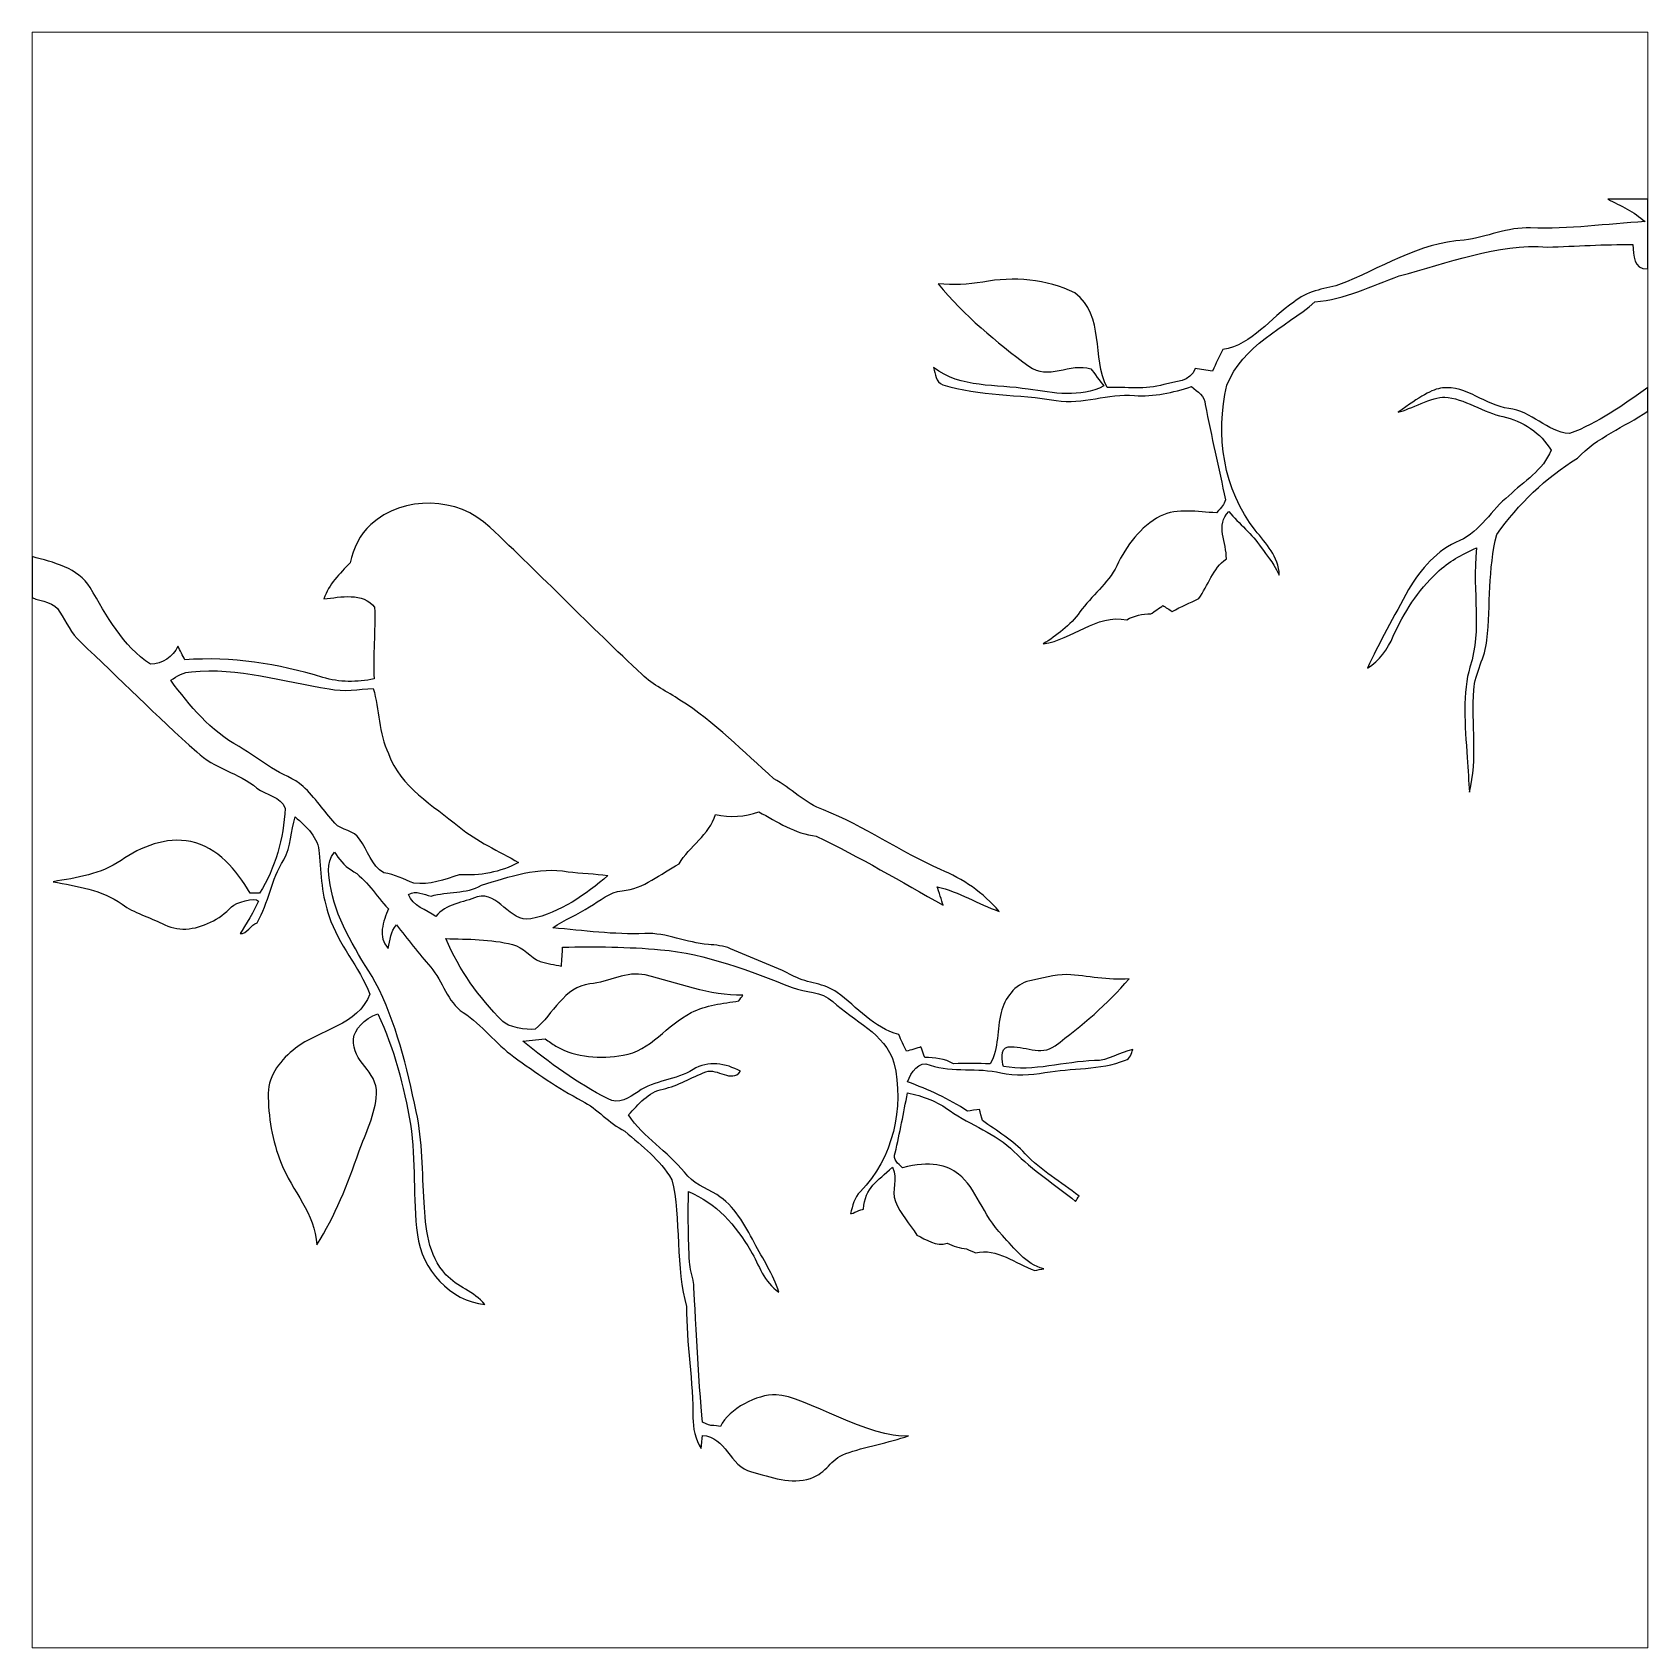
# Model space of a CAD drawing. Header units: centimetres. Extents: x -73.3 to 26.2, y -19.8 to 24.4.
# Drawn here: x -73.34 to -56.34, y -19.77 to -2.77 of the extents above; entities that cross this region are included whole.
import ezdxf

# ---------------------------------------------------------------- set-up
doc = ezdxf.new("R2010")
doc.units = ezdxf.units.CM
doc.header["$MEASUREMENT"] = 0
doc.layers.add('layer 1', color=7, linetype='Continuous')

msp = doc.modelspace()

# ---------------------------------------------------------------- linework, layer by layer
at = {"layer": 'layer 1', "color": 142, "lineweight": 9}
msp.add_open_spline([(-73.34257, -2.77342), (-73.34257, -2.77342), (-56.34257, -2.77342), (-56.34257, -2.77342), (-56.34257, -2.77342), (-56.34257, -2.77342), (-56.34257, -19.77342), (-56.34257, -19.77342), (-56.34257, -19.77342), (-56.34257, -19.77342), (-73.34257, -19.77342), (-73.34257, -19.77342), (-73.34257, -19.77342), (-73.34257, -19.77342), (-73.34257, -2.77342), (-73.34257, -2.77342)], degree=3, knots=[0, 0, 0, 0, 0.2, 0.2, 0.2, 0.2, 0.4, 0.4, 0.4, 0.4, 0.6, 0.6, 0.6, 0.6, 1, 1, 1, 1], dxfattribs=at)
at = {"layer": 'layer 1', "color": 250}
for points, knots in [([(-56.76238, -4.52947), (-56.76238, -4.52947), (-56.34257, -4.52947), (-56.34257, -4.52947), (-56.34257, -4.52947), (-56.34257, -4.52947), (-56.34257, -5.26104), (-56.34257, -5.26104), (-56.34257, -5.26104), (-56.50168, -5.27161), (-56.48289, -5.11954), (-56.49933, -5.008), (-56.49933, -5.008), (-56.79878, -5.00152), (-57.09704, -5.02677), (-57.39589, -5.03323), (-57.39589, -5.03323), (-57.93488, -4.99214), (-58.44335, -5.20703), (-58.95651, -5.33678), (-58.95651, -5.33678), (-59.24772, -5.4454), (-59.53013, -5.58104), (-59.84426, -5.61098), (-59.84426, -5.61098), (-60.16541, -5.884), (-60.60812, -6.07012), (-60.77017, -6.48698), (-60.77017, -6.48698), (-60.8964, -7.00542), (-60.80752, -7.59248), (-60.47249, -8.01413), (-60.47249, -8.01413), (-60.35993, -8.1558), (-60.22507, -8.2897), (-60.21921, -8.48522), (-60.21921, -8.48522), (-60.30574, -8.31737), (-60.34128, -8.29163), (-60.40908, -8.19496), (-60.40908, -8.19496), (-60.50693, -8.05549), (-60.64041, -7.94543), (-60.75196, -7.81684), (-60.75196, -7.81684), (-60.89405, -7.95483), (-60.77192, -8.14741), (-60.77663, -8.31474), (-60.77663, -8.31474), (-60.92106, -8.41632), (-60.96745, -8.5954), (-61.06725, -8.73219), (-61.06725, -8.73219), (-61.16061, -8.77741), (-61.25632, -8.81674), (-61.34673, -8.86841), (-61.34673, -8.86841), (-61.37081, -8.85255), (-61.41954, -8.82145), (-61.44419, -8.80617), (-61.44419, -8.80617), (-61.47531, -8.8279), (-61.53872, -8.87193), (-61.56985, -8.89366), (-61.56985, -8.89366), (-61.65909, -8.89424), (-61.74658, -8.91011), (-61.82407, -8.95647), (-61.82407, -8.95647), (-62.14935, -8.89424), (-62.39595, -9.16433), (-62.70302, -9.20953), (-62.70302, -9.20953), (-62.56628, -9.12249), (-62.41804, -9.01368), (-62.31763, -8.87369), (-62.31763, -8.87369), (-62.19317, -8.70013), (-62.02526, -8.58052), (-61.92976, -8.38696), (-61.92976, -8.38696), (-61.82684, -8.17835), (-61.68126, -7.97064), (-61.47297, -7.86617), (-61.47297, -7.86617), (-61.28756, -7.77321), (-61.08252, -7.82515), (-60.88113, -7.82868), (-60.88113, -7.82868), (-60.81235, -7.76164), (-60.80807, -7.74573), (-60.78667, -7.69483), (-60.78667, -7.69483), (-60.85251, -7.35944), (-60.93472, -7.02775), (-60.99857, -6.69189), (-60.99857, -6.69189), (-60.9968, -6.59854), (-61.0837, -6.55569), (-61.14418, -6.50224), (-61.14418, -6.50224), (-61.33792, -6.56331), (-61.53931, -6.61204), (-61.74422, -6.59501), (-61.74422, -6.59501), (-62.02076, -6.57329), (-62.28909, -6.69013), (-62.56621, -6.64845), (-62.56621, -6.64845), (-62.96136, -6.57859), (-63.37294, -6.60618), (-63.75868, -6.48229), (-63.75868, -6.48229), (-63.83796, -6.45762), (-63.83677, -6.36662), (-63.85851, -6.30204), (-63.85851, -6.30204), (-63.57081, -6.52222), (-63.19915, -6.47407), (-62.86155, -6.52984), (-62.86155, -6.52984), (-62.59968, -6.56742), (-62.31317, -6.62437), (-62.06656, -6.49462), (-62.06656, -6.49462), (-62.10062, -6.4494), (-62.1693, -6.35958), (-62.20337, -6.31437), (-62.20337, -6.31437), (-62.41767, -6.24567), (-62.66016, -6.44001), (-62.85391, -6.28795), (-62.85391, -6.28795), (-63.19856, -6.03196), (-63.53616, -5.75659), (-63.80801, -5.42191), (-63.80801, -5.42191), (-63.65183, -5.4319), (-63.49447, -5.42897), (-63.33947, -5.40196), (-63.33947, -5.40196), (-63.01714, -5.34031), (-62.66662, -5.37084), (-62.37187, -5.51645), (-62.37187, -5.51645), (-62.04777, -5.75894), (-62.19632, -6.19341), (-62.03133, -6.51223), (-62.03133, -6.51223), (-61.83229, -6.50519), (-61.62797, -6.5369), (-61.43362, -6.48052), (-61.43362, -6.48052), (-61.31444, -6.44294), (-61.1518, -6.45704), (-61.10484, -6.31085), (-61.10484, -6.31085), (-61.04435, -6.31965), (-60.98389, -6.32846), (-60.92282, -6.33786), (-60.92282, -6.33786), (-60.88701, -6.26212), (-60.85061, -6.18695), (-60.81303, -6.11239), (-60.81303, -6.11239), (-60.50243, -6.06073), (-60.31513, -5.77831), (-60.0662, -5.61333), (-60.0662, -5.61333), (-59.93526, -5.49589), (-59.75795, -5.47652), (-59.59531, -5.4319), (-59.59531, -5.4319), (-59.15847, -5.26692), (-58.751, -4.98157), (-58.27249, -4.96101), (-58.27249, -4.96101), (-58.03705, -4.93107), (-57.81628, -4.81951), (-57.57497, -4.83243), (-57.57497, -4.83243), (-57.17219, -4.84947), (-56.77235, -4.78841), (-56.37075, -4.76492), (-56.37075, -4.76492), (-56.48465, -4.66098), (-56.62674, -4.59876), (-56.76238, -4.52947)], [0, 0, 0, 0, 0.02083333, 0.02083333, 0.02083333, 0.02083333, 0.04166667, 0.04166667, 0.04166667, 0.04166667, 0.0625, 0.0625, 0.0625, 0.0625, 0.08333333, 0.08333333, 0.08333333, 0.08333333, 0.10416667, 0.10416667, 0.10416667, 0.10416667, 0.125, 0.125, 0.125, 0.125, 0.14583333, 0.14583333, 0.14583333, 0.14583333, 0.16666667, 0.16666667, 0.16666667, 0.16666667, 0.1875, 0.1875, 0.1875, 0.1875, 0.20833333, 0.20833333, 0.20833333, 0.20833333, 0.22916667, 0.22916667, 0.22916667, 0.22916667, 0.25, 0.25, 0.25, 0.25, 0.27083333, 0.27083333, 0.27083333, 0.27083333, 0.29166667, 0.29166667, 0.29166667, 0.29166667, 0.3125, 0.3125, 0.3125, 0.3125, 0.33333333, 0.33333333, 0.33333333, 0.33333333, 0.35416667, 0.35416667, 0.35416667, 0.35416667, 0.375, 0.375, 0.375, 0.375, 0.39583333, 0.39583333, 0.39583333, 0.39583333, 0.41666667, 0.41666667, 0.41666667, 0.41666667, 0.4375, 0.4375, 0.4375, 0.4375, 0.45833333, 0.45833333, 0.45833333, 0.45833333, 0.47916667, 0.47916667, 0.47916667, 0.47916667, 0.5, 0.5, 0.5, 0.5, 0.52083333, 0.52083333, 0.52083333, 0.52083333, 0.54166667, 0.54166667, 0.54166667, 0.54166667, 0.5625, 0.5625, 0.5625, 0.5625, 0.58333333, 0.58333333, 0.58333333, 0.58333333, 0.60416667, 0.60416667, 0.60416667, 0.60416667, 0.625, 0.625, 0.625, 0.625, 0.64583333, 0.64583333, 0.64583333, 0.64583333, 0.66666667, 0.66666667, 0.66666667, 0.66666667, 0.6875, 0.6875, 0.6875, 0.6875, 0.70833333, 0.70833333, 0.70833333, 0.70833333, 0.72916667, 0.72916667, 0.72916667, 0.72916667, 0.75, 0.75, 0.75, 0.75, 0.77083333, 0.77083333, 0.77083333, 0.77083333, 0.79166667, 0.79166667, 0.79166667, 0.79166667, 0.8125, 0.8125, 0.8125, 0.8125, 0.83333333, 0.83333333, 0.83333333, 0.83333333, 0.85416667, 0.85416667, 0.85416667, 0.85416667, 0.875, 0.875, 0.875, 0.875, 0.89583333, 0.89583333, 0.89583333, 0.89583333, 0.91666667, 0.91666667, 0.91666667, 0.91666667, 0.9375, 0.9375, 0.9375, 0.9375, 0.95833333, 0.95833333, 0.95833333, 0.95833333, 1, 1, 1, 1]), ([(-58.96824, -6.7713), (-58.74191, -6.60733), (-58.61226, -6.52899), (-58.50265, -6.51634), (-58.50265, -6.51634), (-58.24589, -6.48673), (-58.0504, -6.7018), (-57.80455, -6.73182), (-57.80455, -6.73182), (-57.56463, -6.76111), (-57.40353, -6.97431), (-57.16573, -6.99721), (-57.16573, -6.99721), (-56.8657, -6.88624), (-56.60091, -6.69659), (-56.34257, -6.51165), (-56.34257, -6.51165), (-56.34257, -6.51165), (-56.34257, -6.76176), (-56.34257, -6.76176), (-56.34257, -6.76176), (-56.58857, -6.92851), (-56.87687, -7.03478), (-57.08294, -7.25613), (-57.08294, -7.25613), (-57.41526, -7.46046), (-57.70532, -7.73935), (-57.9296, -8.05817), (-57.9296, -8.05817), (-58.0253, -8.41866), (-57.99656, -8.80049), (-58.03411, -9.17021), (-58.03411, -9.17021), (-58.05231, -9.34944), (-58.16033, -9.51364), (-58.17268, -9.69334), (-58.17268, -9.69334), (-58.19729, -10.05107), (-58.13099, -10.41728), (-58.2173, -10.76956), (-58.2173, -10.76956), (-58.22818, -10.66504), (-58.23013, -10.5346), (-58.24078, -10.40655), (-58.24078, -10.40655), (-58.26841, -10.07448), (-58.29166, -9.70564), (-58.21261, -9.45437), (-58.21261, -9.45437), (-58.08216, -9.03979), (-58.19293, -8.69799), (-58.14377, -8.20025), (-58.14377, -8.20025), (-58.30752, -8.27309), (-58.43233, -8.33959), (-58.56121, -8.46064), (-58.56121, -8.46064), (-58.75859, -8.64601), (-58.91039, -8.88319), (-59.0205, -9.12968), (-59.0205, -9.12968), (-59.07922, -9.26414), (-59.16317, -9.3892), (-59.29117, -9.46612), (-59.29117, -9.46612), (-59.17434, -9.20719), (-59.00875, -8.91127), (-58.86021, -8.63884), (-58.86021, -8.63884), (-58.73162, -8.42219), (-58.56018, -8.21904), (-58.32122, -8.12216), (-58.32122, -8.12216), (-58.09928, -8.0247), (-57.98714, -7.79631), (-57.80336, -7.6501), (-57.80336, -7.6501), (-57.64837, -7.50039), (-57.43876, -7.38119), (-57.36007, -7.17159), (-57.36007, -7.17159), (-57.46283, -6.99134), (-57.66093, -6.85979), (-57.86678, -6.81813), (-57.86678, -6.81813), (-58.05548, -6.77995), (-58.28584, -6.62206), (-58.47885, -6.61204), (-58.47885, -6.61204), (-58.60357, -6.60557), (-58.8467, -6.7437), (-58.96824, -6.7713)], [0, 0, 0, 0, 0.04166667, 0.04166667, 0.04166667, 0.04166667, 0.08333333, 0.08333333, 0.08333333, 0.08333333, 0.125, 0.125, 0.125, 0.125, 0.16666667, 0.16666667, 0.16666667, 0.16666667, 0.20833333, 0.20833333, 0.20833333, 0.20833333, 0.25, 0.25, 0.25, 0.25, 0.29166667, 0.29166667, 0.29166667, 0.29166667, 0.33333333, 0.33333333, 0.33333333, 0.33333333, 0.375, 0.375, 0.375, 0.375, 0.41666667, 0.41666667, 0.41666667, 0.41666667, 0.45833333, 0.45833333, 0.45833333, 0.45833333, 0.5, 0.5, 0.5, 0.5, 0.54166667, 0.54166667, 0.54166667, 0.54166667, 0.58333333, 0.58333333, 0.58333333, 0.58333333, 0.625, 0.625, 0.625, 0.625, 0.66666667, 0.66666667, 0.66666667, 0.66666667, 0.70833333, 0.70833333, 0.70833333, 0.70833333, 0.75, 0.75, 0.75, 0.75, 0.79166667, 0.79166667, 0.79166667, 0.79166667, 0.83333333, 0.83333333, 0.83333333, 0.83333333, 0.875, 0.875, 0.875, 0.875, 0.91666667, 0.91666667, 0.91666667, 0.91666667, 1, 1, 1, 1]), ([(-69.78156, -7.95385), (-69.4397, -7.63967), (-68.85909, -7.65926), (-68.52772, -7.9806), (-68.52772, -7.9806), (-67.98722, -8.49053), (-67.46916, -9.02387), (-66.92627, -9.53143), (-66.92627, -9.53143), (-66.80977, -9.64411), (-66.65983, -9.71095), (-66.5271, -9.8012), (-66.5271, -9.8012), (-66.15993, -10.02895), (-65.86198, -10.34504), (-65.54016, -10.62819), (-65.54016, -10.62819), (-65.3592, -10.72845), (-65.21262, -10.88602), (-65.01542, -10.95669), (-65.01542, -10.95669), (-64.58569, -11.12667), (-64.20657, -11.39835), (-63.78449, -11.58553), (-63.78449, -11.58553), (-63.54719, -11.68054), (-63.33471, -11.82999), (-63.16807, -12.02479), (-63.16807, -12.02479), (-63.38914, -11.94744), (-63.59016, -11.81949), (-63.81935, -11.76505), (-63.81935, -11.76505), (-63.80359, -11.81423), (-63.77208, -11.91163), (-63.75631, -11.96034), (-63.75631, -11.96034), (-64.19847, -11.71254), (-64.63487, -11.45183), (-65.09181, -11.23362), (-65.09181, -11.23362), (-65.3148, -11.20497), (-65.50484, -11.08465), (-65.69582, -10.97626), (-65.69582, -10.97626), (-65.84193, -11.03213), (-66.0014, -11.03833), (-66.15324, -11.00395), (-66.15324, -11.00395), (-66.21866, -11.22216), (-66.42731, -11.33819), (-66.53666, -11.5244), (-66.53666, -11.5244), (-66.73099, -11.62801), (-66.90717, -11.78893), (-67.13588, -11.80708), (-67.13588, -11.80708), (-67.26672, -11.82234), (-67.36936, -11.91163), (-67.47919, -11.97657), (-67.47919, -11.97657), (-67.60238, -12.0587), (-67.74275, -12.1117), (-67.86356, -12.19812), (-67.86356, -12.19812), (-67.54222, -12.22581), (-67.22097, -12.2718), (-66.89763, -12.25732), (-66.89763, -12.25732), (-66.6671, -12.24699), (-66.4553, -12.35598), (-66.2282, -12.37335), (-66.2282, -12.37335), (-66.14967, -12.37936), (-66.06899, -12.38494), (-65.99567, -12.41729), (-65.99567, -12.41729), (-65.77249, -12.51575), (-65.54164, -12.596), (-65.32482, -12.70854), (-65.32482, -12.70854), (-65.18018, -12.78363), (-65.00767, -12.77883), (-64.87218, -12.87805), (-64.87218, -12.87805), (-64.66118, -13.03259), (-64.48685, -13.25), (-64.22472, -13.32114), (-64.22472, -13.32114), (-64.19798, -13.37986), (-64.16981, -13.4386), (-64.14116, -13.49686), (-64.14116, -13.49686), (-64.10344, -13.48539), (-64.028, -13.46248), (-63.99029, -13.45101), (-63.99029, -13.45101), (-63.98026, -13.47871), (-63.9602, -13.53409), (-63.95017, -13.56178), (-63.95017, -13.56178), (-63.84609, -13.56465), (-63.74056, -13.57468), (-63.64889, -13.62816), (-63.64889, -13.62816), (-63.5195, -13.62291), (-63.39058, -13.62243), (-63.26117, -13.63054), (-63.26117, -13.63054), (-63.16712, -13.46295), (-63.19345, -13.26664), (-63.14659, -13.08717), (-63.14659, -13.08717), (-63.10902, -12.94329), (-63.00527, -12.78919), (-62.84578, -12.75677), (-62.84578, -12.75677), (-62.71638, -12.73045), (-62.58686, -12.68515), (-62.45472, -12.69039), (-62.45472, -12.69039), (-62.2367, -12.69904), (-62.02022, -12.75629), (-61.80106, -12.73289), (-61.80106, -12.73289), (-62.02596, -13.00314), (-62.29906, -13.22852), (-62.57982, -13.43908), (-62.57982, -13.43908), (-62.73094, -13.55242), (-62.90785, -13.43295), (-63.07115, -13.45101), (-63.07115, -13.45101), (-63.16662, -13.46159), (-63.1361, -13.61531), (-63.12224, -13.65681), (-63.12224, -13.65681), (-62.80232, -13.71505), (-62.48432, -13.60428), (-62.16442, -13.59521), (-62.16442, -13.59521), (-62.01831, -13.59903), (-61.89895, -13.5064), (-61.76096, -13.47727), (-61.76096, -13.47727), (-61.77575, -13.52121), (-61.78816, -13.57468), (-61.83878, -13.59091), (-61.83878, -13.59091), (-62.10808, -13.69739), (-62.40459, -13.6716), (-62.68534, -13.72079), (-62.68534, -13.72079), (-62.83862, -13.74848), (-62.99665, -13.75469), (-63.14993, -13.72413), (-63.14993, -13.72413), (-63.39487, -13.66301), (-63.65176, -13.72461), (-63.89335, -13.642), (-63.89335, -13.642), (-64.01989, -13.58805), (-64.09294, -13.72174), (-64.13162, -13.81771), (-64.13162, -13.81771), (-63.91245, -13.90127), (-63.69664, -13.99581), (-63.50135, -14.12711), (-63.50135, -14.12711), (-63.46984, -14.12234), (-63.40681, -14.11279), (-63.3753, -14.10802), (-63.3753, -14.10802), (-63.36765, -14.13762), (-63.3519, -14.1973), (-63.34378, -14.22691), (-63.34378, -14.22691), (-63.1886, -14.33578), (-63.02461, -14.43484), (-62.89353, -14.57499), (-62.89353, -14.57499), (-62.72811, -14.75186), (-62.51679, -14.87389), (-62.32724, -15.02047), (-62.32724, -15.02047), (-62.33631, -15.03432), (-62.35398, -15.06297), (-62.36305, -15.07682), (-62.36305, -15.07682), (-62.57886, -14.90015), (-62.81596, -14.75047), (-63.01289, -14.55112), (-63.01289, -14.55112), (-63.20316, -14.35849), (-63.46769, -14.27667), (-63.6847, -14.12234), (-63.6847, -14.12234), (-63.81814, -14.02744), (-63.97167, -13.96287), (-64.13353, -13.93565), (-64.13353, -13.93565), (-64.17077, -14.1467), (-64.21566, -14.35582), (-64.26101, -14.56496), (-64.26101, -14.56496), (-64.29348, -14.63706), (-64.23045, -14.68003), (-64.18462, -14.72205), (-64.18462, -14.72205), (-63.88941, -14.65106), (-63.71723, -14.69142), (-63.59545, -14.7886), (-63.59545, -14.7886), (-63.41023, -14.93644), (-63.34164, -15.21582), (-63.13416, -15.43492), (-63.13416, -15.43492), (-63.00339, -15.57304), (-62.8921, -15.73716), (-62.69919, -15.78586), (-62.69919, -15.78586), (-62.72211, -15.79016), (-62.7689, -15.79923), (-62.79182, -15.80352), (-62.79182, -15.80352), (-62.99761, -15.73382), (-63.18765, -15.56288), (-63.41731, -15.61779), (-63.41731, -15.61779), (-63.44071, -15.60728), (-63.4875, -15.58628), (-63.5109, -15.57577), (-63.5109, -15.57577), (-63.58252, -15.56909), (-63.6508, -15.54712), (-63.71478, -15.51561), (-63.71478, -15.51561), (-63.82937, -15.55811), (-63.93538, -15.47789), (-64.03421, -15.43158), (-64.03421, -15.43158), (-64.10727, -15.31221), (-64.20799, -15.2084), (-64.26005, -15.07873), (-64.26005, -15.07873), (-64.31017, -14.95391), (-64.22234, -14.84774), (-64.2911, -14.71786), (-64.2911, -14.71786), (-64.45152, -14.86684), (-64.57519, -14.92473), (-64.59571, -15.16012), (-64.59571, -15.16012), (-64.61816, -15.15821), (-64.71031, -15.20764), (-64.73275, -15.20574), (-64.73275, -15.20574), (-64.7084, -15.12408), (-64.69312, -15.03479), (-64.62819, -14.97416), (-64.62819, -14.97416), (-64.28536, -14.62369), (-64.16313, -14.09083), (-64.27438, -13.6186), (-64.27438, -13.6186), (-64.37036, -13.30825), (-64.69825, -13.17954), (-64.91849, -12.97354), (-64.91849, -12.97354), (-65.03815, -12.86162), (-65.20395, -12.88047), (-65.3444, -12.82552), (-65.3444, -12.82552), (-65.79234, -12.65029), (-66.25141, -12.46999), (-66.73051, -12.42779), (-66.73051, -12.42779), (-67.07301, -12.39762), (-67.41711, -12.39245), (-67.76137, -12.40201), (-67.76137, -12.40201), (-67.76519, -12.46789), (-67.76902, -12.53378), (-67.77331, -12.59968), (-67.77331, -12.59968), (-67.84828, -12.58487), (-67.92419, -12.57437), (-67.99773, -12.55337), (-67.99773, -12.55337), (-68.1023, -12.50656), (-68.1744, -12.40105), (-68.28945, -12.37383), (-68.28945, -12.37383), (-68.51865, -12.31415), (-68.75786, -12.31892), (-68.9923, -12.31081), (-68.9923, -12.31081), (-68.84572, -12.64934), (-68.6489, -12.91999), (-68.39248, -13.18278), (-68.39248, -13.18278), (-68.34002, -13.23654), (-68.14088, -13.28059), (-68.05174, -13.2638), (-68.05174, -13.2638), (-67.85961, -13.10764), (-67.748, -12.8174), (-67.47441, -12.78827), (-67.47441, -12.78827), (-67.27825, -12.76739), (-67.08357, -12.64938), (-66.89189, -12.69373), (-66.89189, -12.69373), (-66.55066, -12.7727), (-66.21866, -12.91768), (-65.86389, -12.90574), (-65.86389, -12.90574), (-65.87488, -12.92054), (-65.89635, -12.9511), (-65.90735, -12.96638), (-65.90735, -12.96638), (-66.07684, -12.99407), (-66.25092, -13.01131), (-66.40821, -13.09004), (-66.40821, -13.09004), (-66.66226, -13.21722), (-66.83585, -13.49261), (-67.12586, -13.53887), (-67.12586, -13.53887), (-67.36039, -13.57628), (-67.62079, -13.56923), (-67.83156, -13.44242), (-67.83156, -13.44242), (-67.87083, -13.4188), (-67.90786, -13.39166), (-67.94593, -13.36623), (-67.94593, -13.36623), (-67.94593, -13.36623), (-68.18107, -13.39038), (-68.18107, -13.39038), (-68.18107, -13.39038), (-67.90032, -13.61669), (-67.60858, -13.83537), (-67.28391, -13.99581), (-67.28391, -13.99581), (-67.17551, -14.06075), (-67.056, -13.98474), (-66.96829, -13.92228), (-66.96829, -13.92228), (-66.79341, -13.79773), (-66.56742, -13.8032), (-66.38864, -13.68879), (-66.38864, -13.68879), (-66.23315, -13.58929), (-66.04295, -13.62243), (-65.89016, -13.70789), (-65.89016, -13.70789), (-65.98517, -13.83633), (-66.13048, -13.66825), (-66.25494, -13.7141), (-66.25494, -13.7141), (-66.40653, -13.76996), (-66.54487, -13.86055), (-66.70473, -13.89411), (-66.70473, -13.89411), (-66.86097, -13.92692), (-66.96495, -14.05454), (-67.06712, -14.16627), (-67.06712, -14.16627), (-66.91051, -14.40501), (-66.65602, -14.55015), (-66.47984, -14.77076), (-66.47984, -14.77076), (-66.3934, -14.88391), (-66.25923, -14.93596), (-66.13987, -15.00472), (-66.13987, -15.00472), (-65.95317, -15.1217), (-65.84705, -15.32303), (-65.745, -15.51083), (-65.745, -15.51083), (-65.65272, -15.68067), (-65.54685, -15.84507), (-65.48669, -16.03032), (-65.48669, -16.03032), (-65.64235, -15.93053), (-65.69459, -15.74653), (-65.78272, -15.59487), (-65.78272, -15.59487), (-65.9357, -15.33162), (-66.1499, -15.09257), (-66.43638, -14.97416), (-66.43638, -14.97416), (-66.44259, -15.22006), (-66.43888, -15.46599), (-66.42683, -15.71138), (-66.42683, -15.71138), (-66.42321, -15.7852), (-66.39661, -15.8595), (-66.38259, -15.93316), (-66.38259, -15.93316), (-66.38256, -15.95094), (-66.32578, -17.05374), (-66.29061, -17.40084), (-66.29061, -17.40084), (-66.16624, -17.45374), (-66.23858, -17.42399), (-66.10091, -17.44543), (-66.10091, -17.44543), (-66.00626, -17.25695), (-65.71993, -17.10686), (-65.51294, -17.1118), (-65.51294, -17.1118), (-65.22249, -17.11873), (-64.51533, -17.5865), (-64.12159, -17.54392), (-64.12159, -17.54392), (-64.32833, -17.6165), (-64.5858, -17.65874), (-64.78241, -17.73085), (-64.78241, -17.73085), (-64.95336, -17.79357), (-64.973, -17.93202), (-65.15293, -17.9925), (-65.15293, -17.9925), (-65.35292, -18.05975), (-65.57363, -17.97479), (-65.77508, -17.92399), (-65.77508, -17.92399), (-66.00336, -17.86642), (-66.04295, -17.54918), (-66.29076, -17.53962), (-66.29076, -17.53962), (-66.2941, -17.57352), (-66.29982, -17.64228), (-66.30269, -17.67619), (-66.30269, -17.67619), (-66.36333, -17.59119), (-66.39179, -17.45413), (-66.39007, -17.35574), (-66.39007, -17.35574), (-66.38378, -16.99574), (-66.46288, -16.55839), (-66.45634, -16.18306), (-66.45634, -16.18306), (-66.57603, -15.80144), (-66.51466, -15.235), (-66.61233, -14.84881), (-66.61233, -14.84881), (-66.74555, -14.6287), (-66.91481, -14.50671), (-67.10628, -14.3372), (-67.10628, -14.3372), (-67.27531, -14.25508), (-67.39229, -14.10229), (-67.55892, -14.01778), (-67.55892, -14.01778), (-67.80959, -13.88312), (-68.04548, -13.72364), (-68.27466, -13.55558), (-68.27466, -13.55558), (-68.46708, -13.41664), (-68.60859, -13.22022), (-68.80752, -13.08957), (-68.80752, -13.08957), (-68.97864, -12.97718), (-69.01999, -12.75963), (-69.14987, -12.61113), (-69.14987, -12.61113), (-69.27448, -12.46693), (-69.39481, -12.31892), (-69.50941, -12.16661), (-69.50941, -12.16661), (-69.57291, -12.23393), (-69.57673, -12.32847), (-69.59631, -12.41394), (-69.59631, -12.41394), (-69.71329, -12.29457), (-69.64739, -12.12936), (-69.59582, -11.99663), (-69.59582, -11.99663), (-69.72952, -11.86341), (-69.82024, -11.68436), (-69.98832, -11.58791), (-69.98832, -11.58791), (-70.06614, -11.54637), (-70.11198, -11.46949), (-70.16402, -11.4017), (-70.16402, -11.4017), (-70.25618, -11.51437), (-70.22084, -11.66478), (-70.19744, -11.79514), (-70.19744, -11.79514), (-70.12965, -12.15515), (-69.91622, -12.45977), (-69.73286, -12.76823), (-69.73286, -12.76823), (-69.51084, -13.1927), (-69.40174, -13.66434), (-69.30219, -14.12998), (-69.30219, -14.12998), (-69.23462, -14.44601), (-69.23898, -14.76892), (-69.21959, -15.0897), (-69.21959, -15.0897), (-69.20367, -15.35297), (-69.1822, -15.6436), (-68.98992, -15.84793), (-68.98992, -15.84793), (-68.869, -15.97642), (-68.69292, -16.02556), (-68.58072, -16.16068), (-68.58072, -16.16068), (-68.94551, -16.13012), (-69.24343, -15.78765), (-69.29025, -15.42967), (-69.29025, -15.42967), (-69.3413, -15.03941), (-69.30102, -14.65434), (-69.36426, -14.26511), (-69.36426, -14.26511), (-69.43052, -13.85718), (-69.53354, -13.47752), (-69.70521, -13.10264), (-69.70521, -13.10264), (-69.85407, -13.15387), (-69.95439, -13.27291), (-69.96146, -13.36435), (-69.96146, -13.36435), (-69.98121, -13.6191), (-69.70791, -13.69395), (-69.72093, -13.94568), (-69.72093, -13.94568), (-69.7319, -14.15814), (-69.83399, -14.35554), (-69.90523, -14.55541), (-69.90523, -14.55541), (-70.02548, -14.89277), (-70.15209, -15.23199), (-70.3488, -15.53328), (-70.3488, -15.53328), (-70.36217, -15.20812), (-70.60999, -14.96327), (-70.72458, -14.67335), (-70.72458, -14.67335), (-70.81636, -14.44112), (-70.86129, -14.18572), (-70.86018, -13.93613), (-70.86018, -13.93613), (-70.85936, -13.74802), (-70.71949, -13.57869), (-70.57369, -13.46533), (-70.57369, -13.46533), (-70.32279, -13.27026), (-69.91335, -13.22278), (-69.79016, -12.89524), (-69.79016, -12.89524), (-69.90046, -12.60637), (-70.1244, -12.37383), (-70.21846, -12.07684), (-70.21846, -12.07684), (-70.2939, -11.86389), (-70.30679, -11.63709), (-70.32302, -11.41363), (-70.32302, -11.41363), (-70.32923, -11.24794), (-70.45862, -11.12953), (-70.57656, -11.0307), (-70.57656, -11.0307), (-70.61954, -11.17967), (-70.62097, -11.34248), (-70.69498, -11.48143), (-70.69498, -11.48143), (-70.8344, -11.69725), (-70.85082, -11.92364), (-70.97734, -12.14615), (-70.97734, -12.14615), (-71.03843, -12.16047), (-71.08654, -12.26684), (-71.1546, -12.25858), (-71.1546, -12.25858), (-71.10318, -12.18281), (-71.00157, -12.00061), (-70.96092, -11.91847), (-70.96092, -11.91847), (-71.00184, -11.86716), (-71.20269, -11.93431), (-71.24503, -11.97753), (-71.24503, -11.97753), (-71.37424, -12.10947), (-71.54609, -12.19907), (-71.72727, -12.21102), (-71.72727, -12.21102), (-71.81219, -12.21662), (-71.89961, -12.19195), (-71.97556, -12.15371), (-71.97556, -12.15371), (-72.11669, -12.08268), (-72.26885, -12.04292), (-72.39813, -11.94935), (-72.39813, -11.94935), (-72.60938, -11.79646), (-72.87369, -11.76171), (-73.12342, -11.71205), (-73.12342, -11.71205), (-72.87703, -11.67194), (-72.61979, -11.63283), (-72.40911, -11.48859), (-72.40911, -11.48859), (-72.1958, -11.34254), (-71.93618, -11.23744), (-71.67523, -11.29044), (-71.67523, -11.29044), (-71.39076, -11.34822), (-71.19299, -11.59221), (-71.05117, -11.83142), (-71.05117, -11.83142), (-71.02635, -11.8319), (-70.97716, -11.83237), (-70.95281, -11.83286), (-70.95281, -11.83286), (-70.7814, -11.56643), (-70.69832, -11.25559), (-70.68304, -10.94045), (-70.68304, -10.94045), (-70.72267, -10.81345), (-70.88597, -10.80294), (-70.97955, -10.72655), (-70.97955, -10.72655), (-71.17149, -10.56707), (-71.43029, -10.52028), (-71.61269, -10.34695), (-71.61269, -10.34695), (-72.03191, -9.97213), (-72.42773, -9.57249), (-72.83693, -9.18765), (-72.83693, -9.18765), (-72.93147, -9.10027), (-72.98398, -8.98089), (-73.05274, -8.87443), (-73.05274, -8.87443), (-73.10623, -8.76556), (-73.24469, -8.76746), (-73.34257, -8.72258), (-73.34257, -8.72258), (-73.34257, -8.72258), (-73.34257, -8.29142), (-73.34257, -8.29142), (-73.34257, -8.29142), (-73.12198, -8.35158), (-72.86175, -8.40698), (-72.73379, -8.61754), (-72.73379, -8.61754), (-72.55951, -8.91023), (-72.39192, -9.23396), (-72.09827, -9.42399), (-72.09827, -9.42399), (-71.9727, -9.41683), (-71.86527, -9.3476), (-71.81083, -9.23444), (-71.81083, -9.23444), (-71.78601, -9.2817), (-71.76117, -9.32945), (-71.73635, -9.37673), (-71.73635, -9.37673), (-71.24646, -9.34139), (-70.75467, -9.41921), (-70.28626, -9.56199), (-70.28626, -9.56199), (-70.11102, -9.61738), (-69.92434, -9.61356), (-69.74576, -9.57869), (-69.74576, -9.57869), (-69.7577, -9.32754), (-69.73095, -9.07592), (-69.74051, -8.82477), (-69.74051, -8.82477), (-69.857, -8.66433), (-70.10195, -8.71686), (-70.27337, -8.73595), (-70.27337, -8.73595), (-70.22228, -8.58316), (-70.10864, -8.46809), (-69.99595, -8.35827), (-69.99595, -8.35827), (-69.96779, -8.20548), (-69.89759, -8.05986), (-69.78156, -7.95385)], [0, 0, 0, 0, 0.00578035, 0.00578035, 0.00578035, 0.00578035, 0.01156069, 0.01156069, 0.01156069, 0.01156069, 0.01734104, 0.01734104, 0.01734104, 0.01734104, 0.02312139, 0.02312139, 0.02312139, 0.02312139, 0.02890173, 0.02890173, 0.02890173, 0.02890173, 0.03468208, 0.03468208, 0.03468208, 0.03468208, 0.04046243, 0.04046243, 0.04046243, 0.04046243, 0.04624277, 0.04624277, 0.04624277, 0.04624277, 0.05202312, 0.05202312, 0.05202312, 0.05202312, 0.05780347, 0.05780347, 0.05780347, 0.05780347, 0.06358382, 0.06358382, 0.06358382, 0.06358382, 0.06936416, 0.06936416, 0.06936416, 0.06936416, 0.07514451, 0.07514451, 0.07514451, 0.07514451, 0.08092486, 0.08092486, 0.08092486, 0.08092486, 0.0867052, 0.0867052, 0.0867052, 0.0867052, 0.09248555, 0.09248555, 0.09248555, 0.09248555, 0.0982659, 0.0982659, 0.0982659, 0.0982659, 0.10404624, 0.10404624, 0.10404624, 0.10404624, 0.10982659, 0.10982659, 0.10982659, 0.10982659, 0.11560694, 0.11560694, 0.11560694, 0.11560694, 0.12138728, 0.12138728, 0.12138728, 0.12138728, 0.12716763, 0.12716763, 0.12716763, 0.12716763, 0.13294798, 0.13294798, 0.13294798, 0.13294798, 0.13872832, 0.13872832, 0.13872832, 0.13872832, 0.14450867, 0.14450867, 0.14450867, 0.14450867, 0.15028902, 0.15028902, 0.15028902, 0.15028902, 0.15606936, 0.15606936, 0.15606936, 0.15606936, 0.16184971, 0.16184971, 0.16184971, 0.16184971, 0.16763006, 0.16763006, 0.16763006, 0.16763006, 0.1734104, 0.1734104, 0.1734104, 0.1734104, 0.17919075, 0.17919075, 0.17919075, 0.17919075, 0.1849711, 0.1849711, 0.1849711, 0.1849711, 0.19075145, 0.19075145, 0.19075145, 0.19075145, 0.19653179, 0.19653179, 0.19653179, 0.19653179, 0.20231214, 0.20231214, 0.20231214, 0.20231214, 0.20809249, 0.20809249, 0.20809249, 0.20809249, 0.21387283, 0.21387283, 0.21387283, 0.21387283, 0.21965318, 0.21965318, 0.21965318, 0.21965318, 0.22543353, 0.22543353, 0.22543353, 0.22543353, 0.23121387, 0.23121387, 0.23121387, 0.23121387, 0.23699422, 0.23699422, 0.23699422, 0.23699422, 0.24277457, 0.24277457, 0.24277457, 0.24277457, 0.24855491, 0.24855491, 0.24855491, 0.24855491, 0.25433526, 0.25433526, 0.25433526, 0.25433526, 0.26011561, 0.26011561, 0.26011561, 0.26011561, 0.26589595, 0.26589595, 0.26589595, 0.26589595, 0.2716763, 0.2716763, 0.2716763, 0.2716763, 0.27745665, 0.27745665, 0.27745665, 0.27745665, 0.28323699, 0.28323699, 0.28323699, 0.28323699, 0.28901734, 0.28901734, 0.28901734, 0.28901734, 0.29479769, 0.29479769, 0.29479769, 0.29479769, 0.30057803, 0.30057803, 0.30057803, 0.30057803, 0.30635838, 0.30635838, 0.30635838, 0.30635838, 0.31213873, 0.31213873, 0.31213873, 0.31213873, 0.31791908, 0.31791908, 0.31791908, 0.31791908, 0.32369942, 0.32369942, 0.32369942, 0.32369942, 0.32947977, 0.32947977, 0.32947977, 0.32947977, 0.33526012, 0.33526012, 0.33526012, 0.33526012, 0.34104046, 0.34104046, 0.34104046, 0.34104046, 0.34682081, 0.34682081, 0.34682081, 0.34682081, 0.35260116, 0.35260116, 0.35260116, 0.35260116, 0.3583815, 0.3583815, 0.3583815, 0.3583815, 0.36416185, 0.36416185, 0.36416185, 0.36416185, 0.3699422, 0.3699422, 0.3699422, 0.3699422, 0.37572254, 0.37572254, 0.37572254, 0.37572254, 0.38150289, 0.38150289, 0.38150289, 0.38150289, 0.38728324, 0.38728324, 0.38728324, 0.38728324, 0.39306358, 0.39306358, 0.39306358, 0.39306358, 0.39884393, 0.39884393, 0.39884393, 0.39884393, 0.40462428, 0.40462428, 0.40462428, 0.40462428, 0.41040462, 0.41040462, 0.41040462, 0.41040462, 0.41618497, 0.41618497, 0.41618497, 0.41618497, 0.42196532, 0.42196532, 0.42196532, 0.42196532, 0.42774566, 0.42774566, 0.42774566, 0.42774566, 0.43352601, 0.43352601, 0.43352601, 0.43352601, 0.43930636, 0.43930636, 0.43930636, 0.43930636, 0.44508671, 0.44508671, 0.44508671, 0.44508671, 0.45086705, 0.45086705, 0.45086705, 0.45086705, 0.4566474, 0.4566474, 0.4566474, 0.4566474, 0.46242775, 0.46242775, 0.46242775, 0.46242775, 0.46820809, 0.46820809, 0.46820809, 0.46820809, 0.47398844, 0.47398844, 0.47398844, 0.47398844, 0.47976879, 0.47976879, 0.47976879, 0.47976879, 0.48554913, 0.48554913, 0.48554913, 0.48554913, 0.49132948, 0.49132948, 0.49132948, 0.49132948, 0.49710983, 0.49710983, 0.49710983, 0.49710983, 0.50289017, 0.50289017, 0.50289017, 0.50289017, 0.50867052, 0.50867052, 0.50867052, 0.50867052, 0.51445087, 0.51445087, 0.51445087, 0.51445087, 0.52023121, 0.52023121, 0.52023121, 0.52023121, 0.52601156, 0.52601156, 0.52601156, 0.52601156, 0.53179191, 0.53179191, 0.53179191, 0.53179191, 0.53757225, 0.53757225, 0.53757225, 0.53757225, 0.5433526, 0.5433526, 0.5433526, 0.5433526, 0.54913295, 0.54913295, 0.54913295, 0.54913295, 0.55491329, 0.55491329, 0.55491329, 0.55491329, 0.56069364, 0.56069364, 0.56069364, 0.56069364, 0.56647399, 0.56647399, 0.56647399, 0.56647399, 0.57225434, 0.57225434, 0.57225434, 0.57225434, 0.57803468, 0.57803468, 0.57803468, 0.57803468, 0.58381503, 0.58381503, 0.58381503, 0.58381503, 0.58959538, 0.58959538, 0.58959538, 0.58959538, 0.59537572, 0.59537572, 0.59537572, 0.59537572, 0.60115607, 0.60115607, 0.60115607, 0.60115607, 0.60693642, 0.60693642, 0.60693642, 0.60693642, 0.61271676, 0.61271676, 0.61271676, 0.61271676, 0.61849711, 0.61849711, 0.61849711, 0.61849711, 0.62427746, 0.62427746, 0.62427746, 0.62427746, 0.6300578, 0.6300578, 0.6300578, 0.6300578, 0.63583815, 0.63583815, 0.63583815, 0.63583815, 0.6416185, 0.6416185, 0.6416185, 0.6416185, 0.64739884, 0.64739884, 0.64739884, 0.64739884, 0.65317919, 0.65317919, 0.65317919, 0.65317919, 0.65895954, 0.65895954, 0.65895954, 0.65895954, 0.66473988, 0.66473988, 0.66473988, 0.66473988, 0.67052023, 0.67052023, 0.67052023, 0.67052023, 0.67630058, 0.67630058, 0.67630058, 0.67630058, 0.68208092, 0.68208092, 0.68208092, 0.68208092, 0.68786127, 0.68786127, 0.68786127, 0.68786127, 0.69364162, 0.69364162, 0.69364162, 0.69364162, 0.69942197, 0.69942197, 0.69942197, 0.69942197, 0.70520231, 0.70520231, 0.70520231, 0.70520231, 0.71098266, 0.71098266, 0.71098266, 0.71098266, 0.71676301, 0.71676301, 0.71676301, 0.71676301, 0.72254335, 0.72254335, 0.72254335, 0.72254335, 0.7283237, 0.7283237, 0.7283237, 0.7283237, 0.73410405, 0.73410405, 0.73410405, 0.73410405, 0.73988439, 0.73988439, 0.73988439, 0.73988439, 0.74566474, 0.74566474, 0.74566474, 0.74566474, 0.75144509, 0.75144509, 0.75144509, 0.75144509, 0.75722543, 0.75722543, 0.75722543, 0.75722543, 0.76300578, 0.76300578, 0.76300578, 0.76300578, 0.76878613, 0.76878613, 0.76878613, 0.76878613, 0.77456647, 0.77456647, 0.77456647, 0.77456647, 0.78034682, 0.78034682, 0.78034682, 0.78034682, 0.78612717, 0.78612717, 0.78612717, 0.78612717, 0.79190751, 0.79190751, 0.79190751, 0.79190751, 0.79768786, 0.79768786, 0.79768786, 0.79768786, 0.80346821, 0.80346821, 0.80346821, 0.80346821, 0.80924855, 0.80924855, 0.80924855, 0.80924855, 0.8150289, 0.8150289, 0.8150289, 0.8150289, 0.82080925, 0.82080925, 0.82080925, 0.82080925, 0.8265896, 0.8265896, 0.8265896, 0.8265896, 0.83236994, 0.83236994, 0.83236994, 0.83236994, 0.83815029, 0.83815029, 0.83815029, 0.83815029, 0.84393064, 0.84393064, 0.84393064, 0.84393064, 0.84971098, 0.84971098, 0.84971098, 0.84971098, 0.85549133, 0.85549133, 0.85549133, 0.85549133, 0.86127168, 0.86127168, 0.86127168, 0.86127168, 0.86705202, 0.86705202, 0.86705202, 0.86705202, 0.87283237, 0.87283237, 0.87283237, 0.87283237, 0.87861272, 0.87861272, 0.87861272, 0.87861272, 0.88439306, 0.88439306, 0.88439306, 0.88439306, 0.89017341, 0.89017341, 0.89017341, 0.89017341, 0.89595376, 0.89595376, 0.89595376, 0.89595376, 0.9017341, 0.9017341, 0.9017341, 0.9017341, 0.90751445, 0.90751445, 0.90751445, 0.90751445, 0.9132948, 0.9132948, 0.9132948, 0.9132948, 0.91907514, 0.91907514, 0.91907514, 0.91907514, 0.92485549, 0.92485549, 0.92485549, 0.92485549, 0.93063584, 0.93063584, 0.93063584, 0.93063584, 0.93641618, 0.93641618, 0.93641618, 0.93641618, 0.94219653, 0.94219653, 0.94219653, 0.94219653, 0.94797688, 0.94797688, 0.94797688, 0.94797688, 0.95375723, 0.95375723, 0.95375723, 0.95375723, 0.95953757, 0.95953757, 0.95953757, 0.95953757, 0.96531792, 0.96531792, 0.96531792, 0.96531792, 0.97109827, 0.97109827, 0.97109827, 0.97109827, 0.97687861, 0.97687861, 0.97687861, 0.97687861, 0.98265896, 0.98265896, 0.98265896, 0.98265896, 0.98843931, 0.98843931, 0.98843931, 0.98843931, 1, 1, 1, 1]), ([(-71.88628, -9.59254), (-71.68478, -9.85993), (-71.46562, -10.12827), (-71.1672, -10.29109), (-71.1672, -10.29109), (-71.0483, -10.35841), (-70.93897, -10.44149), (-70.8239, -10.5155), (-70.8239, -10.5155), (-70.71646, -10.58473), (-70.58897, -10.62245), (-70.49349, -10.70983), (-70.49349, -10.70983), (-70.36552, -10.82347), (-70.27337, -10.97054), (-70.15877, -11.09658), (-70.15877, -11.09658), (-70.08858, -11.17775), (-69.95537, -11.16774), (-69.89807, -11.26322), (-69.89807, -11.26322), (-69.81117, -11.3802), (-69.77631, -11.54493), (-69.64167, -11.6199), (-69.64167, -11.6199), (-69.53041, -11.63661), (-69.42967, -11.68341), (-69.32748, -11.72924), (-69.32748, -11.72924), (-69.16275, -11.74643), (-69.00329, -11.69295), (-68.85002, -11.63853), (-68.85002, -11.63853), (-68.63467, -11.65379), (-68.41599, -11.61274), (-68.22453, -11.51056), (-68.22453, -11.51056), (-68.43652, -11.38976), (-68.66189, -11.28948), (-68.85193, -11.13336), (-68.85193, -11.13336), (-69.12695, -10.90894), (-69.46739, -10.71699), (-69.5944, -10.36414), (-69.5944, -10.36414), (-69.69848, -10.14833), (-69.69036, -9.90194), (-69.75387, -9.67754), (-69.75387, -9.67754), (-69.90906, -9.68899), (-70.06518, -9.71526), (-70.21988, -9.68374), (-70.21988, -9.68374), (-70.69976, -9.60782), (-71.17722, -9.45312), (-71.66854, -9.50278), (-71.66854, -9.50278), (-71.75067, -9.50565), (-71.82039, -9.54813), (-71.88628, -9.59254)], [0, 0, 0, 0, 0.0625, 0.0625, 0.0625, 0.0625, 0.125, 0.125, 0.125, 0.125, 0.1875, 0.1875, 0.1875, 0.1875, 0.25, 0.25, 0.25, 0.25, 0.3125, 0.3125, 0.3125, 0.3125, 0.375, 0.375, 0.375, 0.375, 0.4375, 0.4375, 0.4375, 0.4375, 0.5, 0.5, 0.5, 0.5, 0.5625, 0.5625, 0.5625, 0.5625, 0.625, 0.625, 0.625, 0.625, 0.6875, 0.6875, 0.6875, 0.6875, 0.75, 0.75, 0.75, 0.75, 0.8125, 0.8125, 0.8125, 0.8125, 0.875, 0.875, 0.875, 0.875, 1, 1, 1, 1]), ([(-68.6151, -11.74977), (-68.77887, -11.8424), (-68.96986, -11.81471), (-69.14556, -11.86293), (-69.14556, -11.86293), (-69.22435, -11.851), (-69.3041, -11.79752), (-69.38192, -11.84574), (-69.38192, -11.84574), (-69.34564, -11.97275), (-69.19046, -12.00522), (-69.09496, -12.0797), (-69.09496, -12.0797), (-68.99469, -11.93838), (-68.80609, -11.9379), (-68.65998, -11.87057), (-68.65998, -11.87057), (-68.43174, -11.81184), (-68.3267, -12.14368), (-68.09465, -12.10215), (-68.09465, -12.10215), (-67.78668, -12.04151), (-67.51978, -11.84574), (-67.28438, -11.64807), (-67.28438, -11.64807), (-67.4238, -11.62754), (-67.56513, -11.62372), (-67.70503, -11.60701), (-67.70503, -11.60701), (-68.01395, -11.55066), (-68.32288, -11.65953), (-68.6151, -11.74977)], [0, 0, 0, 0, 0.11111111, 0.11111111, 0.11111111, 0.11111111, 0.22222222, 0.22222222, 0.22222222, 0.22222222, 0.33333333, 0.33333333, 0.33333333, 0.33333333, 0.44444444, 0.44444444, 0.44444444, 0.44444444, 0.55555556, 0.55555556, 0.55555556, 0.55555556, 0.66666667, 0.66666667, 0.66666667, 0.66666667, 0.77777778, 0.77777778, 0.77777778, 0.77777778, 1, 1, 1, 1])]:
    msp.add_open_spline(points, degree=3, knots=knots, dxfattribs=at)

doc.saveas('drawing.dxf')
